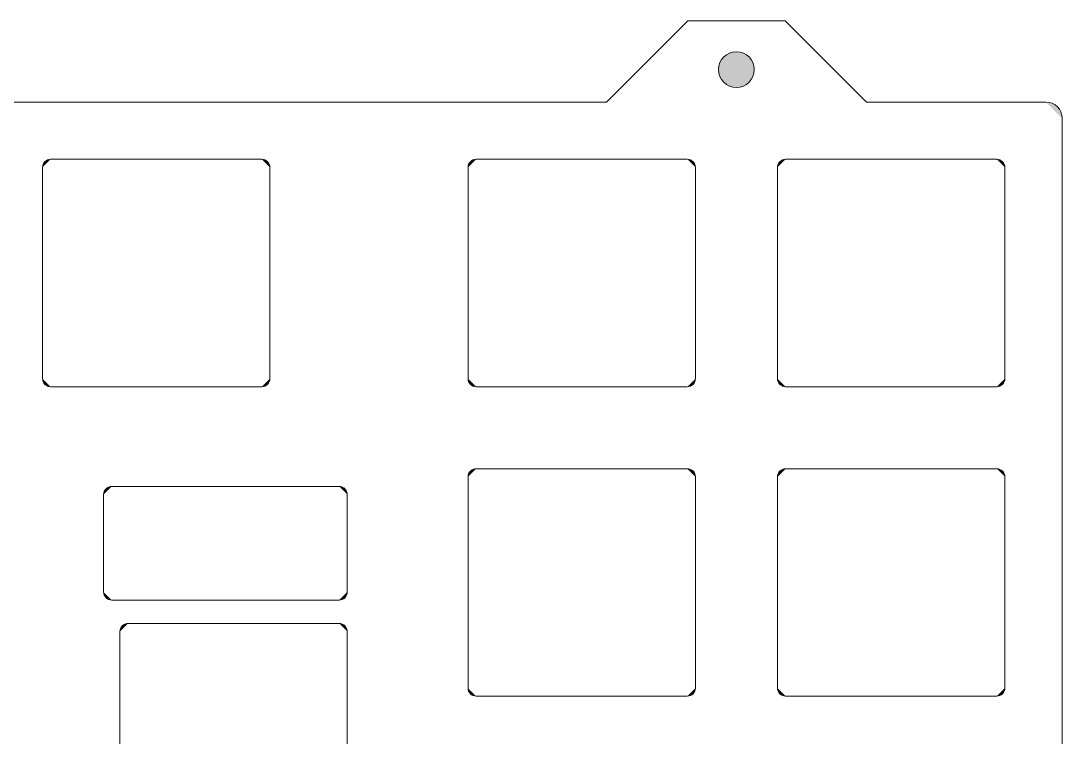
# Model space of a CAD drawing. Header units: millimetres. Extents: x 0 to 245, y 0 to 88.
# Drawn here: x 180.9 to 245, y 44.2 to 88.3 of the extents above; entities that cross this region are included whole.
import ezdxf

# ---------------------------------------------------------------- set-up
doc = ezdxf.new("R2010")
doc.units = ezdxf.units.MM
doc.header["$MEASUREMENT"] = 0
doc.layers.add('Layer 1', color=7, linetype='Continuous', lineweight=0)

# ---------------------------------------------------------------- blocks, each defined once
blk = doc.blocks.new('Block_1')
at = {"layer": 'Layer 1', "true_color": 0x2f2d31, "transparency": 33554687}
h = blk.add_hatch(color=250, dxfattribs=at)
h.dxf.hatch_style = 2
edge = h.paths.add_edge_path()
edge.add_spline(control_points=[(221.937, 88.292), (221.937, 88.292), (216.937, 83.292), (216.937, 83.292)], knot_values=[0, 0, 0, 0, 1, 1, 1, 1], degree=3, periodic=0)
edge.add_line((216.937, 83.292), (221.937, 88.292))
h = blk.add_hatch(color=250, dxfattribs=at)
h.dxf.hatch_style = 2
edge = h.paths.add_edge_path()
edge.add_spline(control_points=[(227.937, 88.292), (227.937, 88.292), (221.937, 88.292), (221.937, 88.292)], knot_values=[0, 0, 0, 0, 1, 1, 1, 1], degree=3, periodic=0)
edge.add_line((221.937, 88.292), (227.937, 88.292))
h = blk.add_hatch(color=250, dxfattribs=at)
h.dxf.hatch_style = 2
edge = h.paths.add_edge_path()
edge.add_spline(control_points=[(232.937, 83.292), (232.937, 83.292), (227.937, 88.292), (227.937, 88.292)], knot_values=[0, 0, 0, 0, 1, 1, 1, 1], degree=3, periodic=0)
edge.add_line((227.937, 88.292), (232.937, 83.292))
h = blk.add_hatch(color=250, dxfattribs=at)
h.dxf.hatch_style = 2
edge = h.paths.add_edge_path()
edge.add_arc((224.937, 85.292), 1.1, 0, 360)
h = blk.add_hatch(color=250, dxfattribs=at)
h.dxf.hatch_style = 2
edge = h.paths.add_edge_path()
edge.add_spline(control_points=[(216.937, 83.292), (216.937, 83.292), (28.15, 83.292), (28.15, 83.292)], knot_values=[0, 0, 0, 0, 1, 1, 1, 1], degree=3, periodic=0)
edge.add_line((28.15, 83.292), (216.937, 83.292))
h = blk.add_hatch(color=250, dxfattribs=at)
h.dxf.hatch_style = 2
edge = h.paths.add_edge_path()
edge.add_spline(control_points=[(243.987, 83.292), (243.987, 83.292), (232.937, 83.292), (232.937, 83.292)], knot_values=[0, 0, 0, 0, 1, 1, 1, 1], degree=3, periodic=0)
edge.add_line((232.937, 83.292), (243.987, 83.292))
h = blk.add_hatch(color=250, dxfattribs=at)
h.dxf.hatch_style = 2
edge = h.paths.add_edge_path()
edge.add_spline(control_points=[(244.987, 82.292), (244.987, 82.844), (244.54, 83.292), (243.987, 83.292)], knot_values=[0, 0, 0, 0, 1, 1, 1, 1], degree=3, periodic=0)
edge.add_line((243.987, 83.292), (244.987, 82.292))
h = blk.add_hatch(color=250, dxfattribs=at)
h.dxf.hatch_style = 2
edge = h.paths.add_edge_path()
edge.add_spline(control_points=[(244.987, 6.092), (244.987, 6.092), (244.987, 82.292), (244.987, 82.292)], knot_values=[0, 0, 0, 0, 1, 1, 1, 1], degree=3, periodic=0)
edge.add_line((244.987, 82.292), (244.987, 6.092))
h = blk.add_hatch(color=250, dxfattribs=at)
h.dxf.hatch_style = 2
edge = h.paths.add_edge_path()
edge.add_spline(control_points=[(182.719, 79.767), (182.443, 79.767), (182.219, 79.543), (182.219, 79.267)], knot_values=[0, 0, 0, 0, 1, 1, 1, 1], degree=3, periodic=0)
edge.add_line((182.219, 79.267), (182.719, 79.767))
h = blk.add_hatch(color=250, dxfattribs=at)
h.dxf.hatch_style = 2
edge = h.paths.add_edge_path()
edge.add_spline(control_points=[(195.719, 79.767), (195.719, 79.767), (182.719, 79.767), (182.719, 79.767)], knot_values=[0, 0, 0, 0, 1, 1, 1, 1], degree=3, periodic=0)
edge.add_line((182.719, 79.767), (195.719, 79.767))
h = blk.add_hatch(color=250, dxfattribs=at)
h.dxf.hatch_style = 2
edge = h.paths.add_edge_path()
edge.add_spline(control_points=[(196.219, 79.267), (196.219, 79.543), (195.995, 79.767), (195.719, 79.767)], knot_values=[0, 0, 0, 0, 1, 1, 1, 1], degree=3, periodic=0)
edge.add_line((195.719, 79.767), (196.219, 79.267))
h = blk.add_hatch(color=250, dxfattribs=at)
h.dxf.hatch_style = 2
edge = h.paths.add_edge_path()
edge.add_spline(control_points=[(208.912, 79.767), (208.636, 79.767), (208.412, 79.543), (208.412, 79.267)], knot_values=[0, 0, 0, 0, 1, 1, 1, 1], degree=3, periodic=0)
edge.add_line((208.412, 79.267), (208.912, 79.767))
h = blk.add_hatch(color=250, dxfattribs=at)
h.dxf.hatch_style = 2
edge = h.paths.add_edge_path()
edge.add_spline(control_points=[(221.912, 79.767), (221.912, 79.767), (208.912, 79.767), (208.912, 79.767)], knot_values=[0, 0, 0, 0, 1, 1, 1, 1], degree=3, periodic=0)
edge.add_line((208.912, 79.767), (221.912, 79.767))
h = blk.add_hatch(color=250, dxfattribs=at)
h.dxf.hatch_style = 2
edge = h.paths.add_edge_path()
edge.add_spline(control_points=[(222.412, 79.267), (222.412, 79.543), (222.189, 79.767), (221.912, 79.767)], knot_values=[0, 0, 0, 0, 1, 1, 1, 1], degree=3, periodic=0)
edge.add_line((221.912, 79.767), (222.412, 79.267))
h = blk.add_hatch(color=250, dxfattribs=at)
h.dxf.hatch_style = 2
edge = h.paths.add_edge_path()
edge.add_spline(control_points=[(227.962, 79.767), (227.686, 79.767), (227.462, 79.543), (227.462, 79.267)], knot_values=[0, 0, 0, 0, 1, 1, 1, 1], degree=3, periodic=0)
edge.add_line((227.462, 79.267), (227.962, 79.767))
h = blk.add_hatch(color=250, dxfattribs=at)
h.dxf.hatch_style = 2
edge = h.paths.add_edge_path()
edge.add_spline(control_points=[(240.962, 79.767), (240.962, 79.767), (227.962, 79.767), (227.962, 79.767)], knot_values=[0, 0, 0, 0, 1, 1, 1, 1], degree=3, periodic=0)
edge.add_line((227.962, 79.767), (240.962, 79.767))
h = blk.add_hatch(color=250, dxfattribs=at)
h.dxf.hatch_style = 2
edge = h.paths.add_edge_path()
edge.add_spline(control_points=[(241.462, 79.267), (241.462, 79.543), (241.239, 79.767), (240.962, 79.767)], knot_values=[0, 0, 0, 0, 1, 1, 1, 1], degree=3, periodic=0)
edge.add_line((240.962, 79.767), (241.462, 79.267))
h = blk.add_hatch(color=250, dxfattribs=at)
h.dxf.hatch_style = 2
edge = h.paths.add_edge_path()
edge.add_spline(control_points=[(182.219, 79.267), (182.219, 79.267), (182.219, 66.267), (182.219, 66.267)], knot_values=[0, 0, 0, 0, 1, 1, 1, 1], degree=3, periodic=0)
edge.add_line((182.219, 66.267), (182.219, 79.267))
h = blk.add_hatch(color=250, dxfattribs=at)
h.dxf.hatch_style = 2
edge = h.paths.add_edge_path()
edge.add_spline(control_points=[(196.219, 66.267), (196.219, 66.267), (196.219, 79.267), (196.219, 79.267)], knot_values=[0, 0, 0, 0, 1, 1, 1, 1], degree=3, periodic=0)
edge.add_line((196.219, 79.267), (196.219, 66.267))
h = blk.add_hatch(color=250, dxfattribs=at)
h.dxf.hatch_style = 2
edge = h.paths.add_edge_path()
edge.add_spline(control_points=[(208.412, 79.267), (208.412, 79.267), (208.412, 66.267), (208.412, 66.267)], knot_values=[0, 0, 0, 0, 1, 1, 1, 1], degree=3, periodic=0)
edge.add_line((208.412, 66.267), (208.412, 79.267))
h = blk.add_hatch(color=250, dxfattribs=at)
h.dxf.hatch_style = 2
edge = h.paths.add_edge_path()
edge.add_spline(control_points=[(222.412, 66.267), (222.412, 66.267), (222.412, 79.267), (222.412, 79.267)], knot_values=[0, 0, 0, 0, 1, 1, 1, 1], degree=3, periodic=0)
edge.add_line((222.412, 79.267), (222.412, 66.267))
h = blk.add_hatch(color=250, dxfattribs=at)
h.dxf.hatch_style = 2
edge = h.paths.add_edge_path()
edge.add_spline(control_points=[(227.462, 79.267), (227.462, 79.267), (227.462, 66.267), (227.462, 66.267)], knot_values=[0, 0, 0, 0, 1, 1, 1, 1], degree=3, periodic=0)
edge.add_line((227.462, 66.267), (227.462, 79.267))
h = blk.add_hatch(color=250, dxfattribs=at)
h.dxf.hatch_style = 2
edge = h.paths.add_edge_path()
edge.add_spline(control_points=[(241.462, 66.267), (241.462, 66.267), (241.462, 79.267), (241.462, 79.267)], knot_values=[0, 0, 0, 0, 1, 1, 1, 1], degree=3, periodic=0)
edge.add_line((241.462, 79.267), (241.462, 66.267))
h = blk.add_hatch(color=250, dxfattribs=at)
h.dxf.hatch_style = 2
edge = h.paths.add_edge_path()
edge.add_spline(control_points=[(182.219, 66.267), (182.219, 65.991), (182.443, 65.767), (182.719, 65.767)], knot_values=[0, 0, 0, 0, 1, 1, 1, 1], degree=3, periodic=0)
edge.add_line((182.719, 65.767), (182.219, 66.267))
h = blk.add_hatch(color=250, dxfattribs=at)
h.dxf.hatch_style = 2
edge = h.paths.add_edge_path()
edge.add_spline(control_points=[(195.719, 65.767), (195.995, 65.767), (196.219, 65.991), (196.219, 66.267)], knot_values=[0, 0, 0, 0, 1, 1, 1, 1], degree=3, periodic=0)
edge.add_line((196.219, 66.267), (195.719, 65.767))
h = blk.add_hatch(color=250, dxfattribs=at)
h.dxf.hatch_style = 2
edge = h.paths.add_edge_path()
edge.add_spline(control_points=[(208.412, 66.267), (208.412, 65.991), (208.636, 65.767), (208.912, 65.767)], knot_values=[0, 0, 0, 0, 1, 1, 1, 1], degree=3, periodic=0)
edge.add_line((208.912, 65.767), (208.412, 66.267))
h = blk.add_hatch(color=250, dxfattribs=at)
h.dxf.hatch_style = 2
edge = h.paths.add_edge_path()
edge.add_spline(control_points=[(221.912, 65.767), (222.189, 65.767), (222.412, 65.991), (222.412, 66.267)], knot_values=[0, 0, 0, 0, 1, 1, 1, 1], degree=3, periodic=0)
edge.add_line((222.412, 66.267), (221.912, 65.767))
h = blk.add_hatch(color=250, dxfattribs=at)
h.dxf.hatch_style = 2
edge = h.paths.add_edge_path()
edge.add_spline(control_points=[(227.462, 66.267), (227.462, 65.991), (227.686, 65.767), (227.962, 65.767)], knot_values=[0, 0, 0, 0, 1, 1, 1, 1], degree=3, periodic=0)
edge.add_line((227.962, 65.767), (227.462, 66.267))
h = blk.add_hatch(color=250, dxfattribs=at)
h.dxf.hatch_style = 2
edge = h.paths.add_edge_path()
edge.add_spline(control_points=[(240.962, 65.767), (241.239, 65.767), (241.462, 65.991), (241.462, 66.267)], knot_values=[0, 0, 0, 0, 1, 1, 1, 1], degree=3, periodic=0)
edge.add_line((241.462, 66.267), (240.962, 65.767))
h = blk.add_hatch(color=250, dxfattribs=at)
h.dxf.hatch_style = 2
edge = h.paths.add_edge_path()
edge.add_spline(control_points=[(182.719, 65.767), (182.719, 65.767), (195.719, 65.767), (195.719, 65.767)], knot_values=[0, 0, 0, 0, 1, 1, 1, 1], degree=3, periodic=0)
edge.add_line((195.719, 65.767), (182.719, 65.767))
h = blk.add_hatch(color=250, dxfattribs=at)
h.dxf.hatch_style = 2
edge = h.paths.add_edge_path()
edge.add_spline(control_points=[(208.912, 65.767), (208.912, 65.767), (221.912, 65.767), (221.912, 65.767)], knot_values=[0, 0, 0, 0, 1, 1, 1, 1], degree=3, periodic=0)
edge.add_line((221.912, 65.767), (208.912, 65.767))
h = blk.add_hatch(color=250, dxfattribs=at)
h.dxf.hatch_style = 2
edge = h.paths.add_edge_path()
edge.add_spline(control_points=[(227.962, 65.767), (227.962, 65.767), (240.962, 65.767), (240.962, 65.767)], knot_values=[0, 0, 0, 0, 1, 1, 1, 1], degree=3, periodic=0)
edge.add_line((240.962, 65.767), (227.962, 65.767))
h = blk.add_hatch(color=250, dxfattribs=at)
h.dxf.hatch_style = 2
edge = h.paths.add_edge_path()
edge.add_spline(control_points=[(208.912, 60.717), (208.636, 60.717), (208.412, 60.493), (208.412, 60.217)], knot_values=[0, 0, 0, 0, 1, 1, 1, 1], degree=3, periodic=0)
edge.add_line((208.412, 60.217), (208.912, 60.717))
h = blk.add_hatch(color=250, dxfattribs=at)
h.dxf.hatch_style = 2
edge = h.paths.add_edge_path()
edge.add_spline(control_points=[(221.912, 60.717), (221.912, 60.717), (208.912, 60.717), (208.912, 60.717)], knot_values=[0, 0, 0, 0, 1, 1, 1, 1], degree=3, periodic=0)
edge.add_line((208.912, 60.717), (221.912, 60.717))
h = blk.add_hatch(color=250, dxfattribs=at)
h.dxf.hatch_style = 2
edge = h.paths.add_edge_path()
edge.add_spline(control_points=[(222.412, 60.217), (222.412, 60.493), (222.189, 60.717), (221.912, 60.717)], knot_values=[0, 0, 0, 0, 1, 1, 1, 1], degree=3, periodic=0)
edge.add_line((221.912, 60.717), (222.412, 60.217))
h = blk.add_hatch(color=250, dxfattribs=at)
h.dxf.hatch_style = 2
edge = h.paths.add_edge_path()
edge.add_spline(control_points=[(227.962, 60.717), (227.686, 60.717), (227.462, 60.493), (227.462, 60.217)], knot_values=[0, 0, 0, 0, 1, 1, 1, 1], degree=3, periodic=0)
edge.add_line((227.462, 60.217), (227.962, 60.717))
h = blk.add_hatch(color=250, dxfattribs=at)
h.dxf.hatch_style = 2
edge = h.paths.add_edge_path()
edge.add_spline(control_points=[(240.962, 60.717), (240.962, 60.717), (227.962, 60.717), (227.962, 60.717)], knot_values=[0, 0, 0, 0, 1, 1, 1, 1], degree=3, periodic=0)
edge.add_line((227.962, 60.717), (240.962, 60.717))
h = blk.add_hatch(color=250, dxfattribs=at)
h.dxf.hatch_style = 2
edge = h.paths.add_edge_path()
edge.add_spline(control_points=[(241.462, 60.217), (241.462, 60.493), (241.239, 60.717), (240.962, 60.717)], knot_values=[0, 0, 0, 0, 1, 1, 1, 1], degree=3, periodic=0)
edge.add_line((240.962, 60.717), (241.462, 60.217))
h = blk.add_hatch(color=250, dxfattribs=at)
h.dxf.hatch_style = 2
edge = h.paths.add_edge_path()
edge.add_spline(control_points=[(186.481, 59.63), (186.205, 59.63), (185.981, 59.406), (185.981, 59.13)], knot_values=[0, 0, 0, 0, 1, 1, 1, 1], degree=3, periodic=0)
edge.add_line((185.981, 59.13), (186.481, 59.63))
h = blk.add_hatch(color=250, dxfattribs=at)
h.dxf.hatch_style = 2
edge = h.paths.add_edge_path()
edge.add_spline(control_points=[(200.481, 59.63), (200.481, 59.63), (186.481, 59.63), (186.481, 59.63)], knot_values=[0, 0, 0, 0, 1, 1, 1, 1], degree=3, periodic=0)
edge.add_line((186.481, 59.63), (200.481, 59.63))
h = blk.add_hatch(color=250, dxfattribs=at)
h.dxf.hatch_style = 2
edge = h.paths.add_edge_path()
edge.add_spline(control_points=[(200.981, 59.13), (200.981, 59.406), (200.757, 59.63), (200.481, 59.63)], knot_values=[0, 0, 0, 0, 1, 1, 1, 1], degree=3, periodic=0)
edge.add_line((200.481, 59.63), (200.981, 59.13))
h = blk.add_hatch(color=250, dxfattribs=at)
h.dxf.hatch_style = 2
edge = h.paths.add_edge_path()
edge.add_spline(control_points=[(208.412, 60.217), (208.412, 60.217), (208.412, 47.217), (208.412, 47.217)], knot_values=[0, 0, 0, 0, 1, 1, 1, 1], degree=3, periodic=0)
edge.add_line((208.412, 47.217), (208.412, 60.217))
h = blk.add_hatch(color=250, dxfattribs=at)
h.dxf.hatch_style = 2
edge = h.paths.add_edge_path()
edge.add_spline(control_points=[(222.412, 47.217), (222.412, 47.217), (222.412, 60.217), (222.412, 60.217)], knot_values=[0, 0, 0, 0, 1, 1, 1, 1], degree=3, periodic=0)
edge.add_line((222.412, 60.217), (222.412, 47.217))
h = blk.add_hatch(color=250, dxfattribs=at)
h.dxf.hatch_style = 2
edge = h.paths.add_edge_path()
edge.add_spline(control_points=[(227.462, 60.217), (227.462, 60.217), (227.462, 47.217), (227.462, 47.217)], knot_values=[0, 0, 0, 0, 1, 1, 1, 1], degree=3, periodic=0)
edge.add_line((227.462, 47.217), (227.462, 60.217))
h = blk.add_hatch(color=250, dxfattribs=at)
h.dxf.hatch_style = 2
edge = h.paths.add_edge_path()
edge.add_spline(control_points=[(241.462, 47.217), (241.462, 47.217), (241.462, 60.217), (241.462, 60.217)], knot_values=[0, 0, 0, 0, 1, 1, 1, 1], degree=3, periodic=0)
edge.add_line((241.462, 60.217), (241.462, 47.217))
h = blk.add_hatch(color=250, dxfattribs=at)
h.dxf.hatch_style = 2
edge = h.paths.add_edge_path()
edge.add_spline(control_points=[(185.981, 59.13), (185.981, 59.13), (185.981, 53.13), (185.981, 53.13)], knot_values=[0, 0, 0, 0, 1, 1, 1, 1], degree=3, periodic=0)
edge.add_line((185.981, 53.13), (185.981, 59.13))
h = blk.add_hatch(color=250, dxfattribs=at)
h.dxf.hatch_style = 2
edge = h.paths.add_edge_path()
edge.add_spline(control_points=[(200.981, 53.13), (200.981, 53.13), (200.981, 59.13), (200.981, 59.13)], knot_values=[0, 0, 0, 0, 1, 1, 1, 1], degree=3, periodic=0)
edge.add_line((200.981, 59.13), (200.981, 53.13))
h = blk.add_hatch(color=250, dxfattribs=at)
h.dxf.hatch_style = 2
edge = h.paths.add_edge_path()
edge.add_spline(control_points=[(185.981, 53.13), (185.981, 52.854), (186.205, 52.63), (186.481, 52.63)], knot_values=[0, 0, 0, 0, 1, 1, 1, 1], degree=3, periodic=0)
edge.add_line((186.481, 52.63), (185.981, 53.13))
h = blk.add_hatch(color=250, dxfattribs=at)
h.dxf.hatch_style = 2
edge = h.paths.add_edge_path()
edge.add_spline(control_points=[(186.481, 52.63), (186.481, 52.63), (200.481, 52.63), (200.481, 52.63)], knot_values=[0, 0, 0, 0, 1, 1, 1, 1], degree=3, periodic=0)
edge.add_line((200.481, 52.63), (186.481, 52.63))
h = blk.add_hatch(color=250, dxfattribs=at)
h.dxf.hatch_style = 2
edge = h.paths.add_edge_path()
edge.add_spline(control_points=[(200.481, 52.63), (200.757, 52.63), (200.981, 52.854), (200.981, 53.13)], knot_values=[0, 0, 0, 0, 1, 1, 1, 1], degree=3, periodic=0)
edge.add_line((200.981, 53.13), (200.481, 52.63))
h = blk.add_hatch(color=250, dxfattribs=at)
h.dxf.hatch_style = 2
edge = h.paths.add_edge_path()
edge.add_spline(control_points=[(187.481, 51.192), (187.205, 51.192), (186.981, 50.968), (186.981, 50.692)], knot_values=[0, 0, 0, 0, 1, 1, 1, 1], degree=3, periodic=0)
edge.add_line((186.981, 50.692), (187.481, 51.192))
h = blk.add_hatch(color=250, dxfattribs=at)
h.dxf.hatch_style = 2
edge = h.paths.add_edge_path()
edge.add_spline(control_points=[(186.981, 50.692), (186.981, 50.692), (186.981, 37.692), (186.981, 37.692)], knot_values=[0, 0, 0, 0, 1, 1, 1, 1], degree=3, periodic=0)
edge.add_line((186.981, 37.692), (186.981, 50.692))
h = blk.add_hatch(color=250, dxfattribs=at)
h.dxf.hatch_style = 2
edge = h.paths.add_edge_path()
edge.add_spline(control_points=[(200.481, 51.192), (200.481, 51.192), (187.481, 51.192), (187.481, 51.192)], knot_values=[0, 0, 0, 0, 1, 1, 1, 1], degree=3, periodic=0)
edge.add_line((187.481, 51.192), (200.481, 51.192))
h = blk.add_hatch(color=250, dxfattribs=at)
h.dxf.hatch_style = 2
edge = h.paths.add_edge_path()
edge.add_spline(control_points=[(200.981, 50.692), (200.981, 50.968), (200.757, 51.192), (200.481, 51.192)], knot_values=[0, 0, 0, 0, 1, 1, 1, 1], degree=3, periodic=0)
edge.add_line((200.481, 51.192), (200.981, 50.692))
h = blk.add_hatch(color=250, dxfattribs=at)
h.dxf.hatch_style = 2
edge = h.paths.add_edge_path()
edge.add_spline(control_points=[(200.981, 37.692), (200.981, 37.692), (200.981, 50.692), (200.981, 50.692)], knot_values=[0, 0, 0, 0, 1, 1, 1, 1], degree=3, periodic=0)
edge.add_line((200.981, 50.692), (200.981, 37.692))
h = blk.add_hatch(color=250, dxfattribs=at)
h.dxf.hatch_style = 2
edge = h.paths.add_edge_path()
edge.add_spline(control_points=[(208.412, 47.217), (208.412, 46.941), (208.636, 46.717), (208.912, 46.717)], knot_values=[0, 0, 0, 0, 1, 1, 1, 1], degree=3, periodic=0)
edge.add_line((208.912, 46.717), (208.412, 47.217))
h = blk.add_hatch(color=250, dxfattribs=at)
h.dxf.hatch_style = 2
edge = h.paths.add_edge_path()
edge.add_spline(control_points=[(221.912, 46.717), (222.189, 46.717), (222.412, 46.941), (222.412, 47.217)], knot_values=[0, 0, 0, 0, 1, 1, 1, 1], degree=3, periodic=0)
edge.add_line((222.412, 47.217), (221.912, 46.717))
h = blk.add_hatch(color=250, dxfattribs=at)
h.dxf.hatch_style = 2
edge = h.paths.add_edge_path()
edge.add_spline(control_points=[(227.462, 47.217), (227.462, 46.941), (227.686, 46.717), (227.962, 46.717)], knot_values=[0, 0, 0, 0, 1, 1, 1, 1], degree=3, periodic=0)
edge.add_line((227.962, 46.717), (227.462, 47.217))
h = blk.add_hatch(color=250, dxfattribs=at)
h.dxf.hatch_style = 2
edge = h.paths.add_edge_path()
edge.add_spline(control_points=[(240.962, 46.717), (241.239, 46.717), (241.462, 46.941), (241.462, 47.217)], knot_values=[0, 0, 0, 0, 1, 1, 1, 1], degree=3, periodic=0)
edge.add_line((241.462, 47.217), (240.962, 46.717))
h = blk.add_hatch(color=250, dxfattribs=at)
h.dxf.hatch_style = 2
edge = h.paths.add_edge_path()
edge.add_spline(control_points=[(208.912, 46.717), (208.912, 46.717), (221.912, 46.717), (221.912, 46.717)], knot_values=[0, 0, 0, 0, 1, 1, 1, 1], degree=3, periodic=0)
edge.add_line((221.912, 46.717), (208.912, 46.717))
h = blk.add_hatch(color=250, dxfattribs=at)
h.dxf.hatch_style = 2
edge = h.paths.add_edge_path()
edge.add_spline(control_points=[(227.962, 46.717), (227.962, 46.717), (240.962, 46.717), (240.962, 46.717)], knot_values=[0, 0, 0, 0, 1, 1, 1, 1], degree=3, periodic=0)
edge.add_line((240.962, 46.717), (227.962, 46.717))
at = {"layer": 'Layer 1', "color": 250, "lineweight": 20, "true_color": 0x2f2d31}
blk.add_circle((224.937, 85.292), 1.1, dxfattribs=at)
for points in [[(221.937, 88.292), (221.937, 88.292), (216.937, 83.292), (216.937, 83.292)], [(227.937, 88.292), (227.937, 88.292), (221.937, 88.292), (221.937, 88.292)], [(232.937, 83.292), (232.937, 83.292), (227.937, 88.292), (227.937, 88.292)], [(216.937, 83.292), (216.937, 83.292), (28.15, 83.292), (28.15, 83.292)], [(243.987, 83.292), (243.987, 83.292), (232.937, 83.292), (232.937, 83.292)], [(244.987, 82.292), (244.987, 82.844), (244.54, 83.292), (243.987, 83.292)], [(244.987, 6.092), (244.987, 6.092), (244.987, 82.292), (244.987, 82.292)], [(182.719, 79.767), (182.443, 79.767), (182.219, 79.543), (182.219, 79.267)], [(195.719, 79.767), (195.719, 79.767), (182.719, 79.767), (182.719, 79.767)], [(196.219, 79.267), (196.219, 79.543), (195.995, 79.767), (195.719, 79.767)], [(208.912, 79.767), (208.636, 79.767), (208.412, 79.543), (208.412, 79.267)], [(221.912, 79.767), (221.912, 79.767), (208.912, 79.767), (208.912, 79.767)], [(222.412, 79.267), (222.412, 79.543), (222.189, 79.767), (221.912, 79.767)], [(227.962, 79.767), (227.686, 79.767), (227.462, 79.543), (227.462, 79.267)], [(240.962, 79.767), (240.962, 79.767), (227.962, 79.767), (227.962, 79.767)], [(241.462, 79.267), (241.462, 79.543), (241.239, 79.767), (240.962, 79.767)], [(182.219, 79.267), (182.219, 79.267), (182.219, 66.267), (182.219, 66.267)], [(196.219, 66.267), (196.219, 66.267), (196.219, 79.267), (196.219, 79.267)], [(208.412, 79.267), (208.412, 79.267), (208.412, 66.267), (208.412, 66.267)], [(222.412, 66.267), (222.412, 66.267), (222.412, 79.267), (222.412, 79.267)], [(227.462, 79.267), (227.462, 79.267), (227.462, 66.267), (227.462, 66.267)], [(241.462, 66.267), (241.462, 66.267), (241.462, 79.267), (241.462, 79.267)], [(182.219, 66.267), (182.219, 65.991), (182.443, 65.767), (182.719, 65.767)], [(195.719, 65.767), (195.995, 65.767), (196.219, 65.991), (196.219, 66.267)], [(208.412, 66.267), (208.412, 65.991), (208.636, 65.767), (208.912, 65.767)], [(221.912, 65.767), (222.189, 65.767), (222.412, 65.991), (222.412, 66.267)], [(227.462, 66.267), (227.462, 65.991), (227.686, 65.767), (227.962, 65.767)], [(240.962, 65.767), (241.239, 65.767), (241.462, 65.991), (241.462, 66.267)], [(182.719, 65.767), (182.719, 65.767), (195.719, 65.767), (195.719, 65.767)], [(208.912, 65.767), (208.912, 65.767), (221.912, 65.767), (221.912, 65.767)], [(227.962, 65.767), (227.962, 65.767), (240.962, 65.767), (240.962, 65.767)], [(208.912, 60.717), (208.636, 60.717), (208.412, 60.493), (208.412, 60.217)], [(221.912, 60.717), (221.912, 60.717), (208.912, 60.717), (208.912, 60.717)], [(222.412, 60.217), (222.412, 60.493), (222.189, 60.717), (221.912, 60.717)], [(227.962, 60.717), (227.686, 60.717), (227.462, 60.493), (227.462, 60.217)], [(240.962, 60.717), (240.962, 60.717), (227.962, 60.717), (227.962, 60.717)], [(241.462, 60.217), (241.462, 60.493), (241.239, 60.717), (240.962, 60.717)], [(186.481, 59.63), (186.205, 59.63), (185.981, 59.406), (185.981, 59.13)], [(200.481, 59.63), (200.481, 59.63), (186.481, 59.63), (186.481, 59.63)], [(200.981, 59.13), (200.981, 59.406), (200.757, 59.63), (200.481, 59.63)], [(208.412, 60.217), (208.412, 60.217), (208.412, 47.217), (208.412, 47.217)], [(222.412, 47.217), (222.412, 47.217), (222.412, 60.217), (222.412, 60.217)], [(227.462, 60.217), (227.462, 60.217), (227.462, 47.217), (227.462, 47.217)], [(241.462, 47.217), (241.462, 47.217), (241.462, 60.217), (241.462, 60.217)], [(185.981, 59.13), (185.981, 59.13), (185.981, 53.13), (185.981, 53.13)], [(200.981, 53.13), (200.981, 53.13), (200.981, 59.13), (200.981, 59.13)], [(185.981, 53.13), (185.981, 52.854), (186.205, 52.63), (186.481, 52.63)], [(186.481, 52.63), (186.481, 52.63), (200.481, 52.63), (200.481, 52.63)], [(200.481, 52.63), (200.757, 52.63), (200.981, 52.854), (200.981, 53.13)], [(187.481, 51.192), (187.205, 51.192), (186.981, 50.968), (186.981, 50.692)], [(186.981, 50.692), (186.981, 50.692), (186.981, 37.692), (186.981, 37.692)], [(200.481, 51.192), (200.481, 51.192), (187.481, 51.192), (187.481, 51.192)], [(200.981, 50.692), (200.981, 50.968), (200.757, 51.192), (200.481, 51.192)], [(200.981, 37.692), (200.981, 37.692), (200.981, 50.692), (200.981, 50.692)], [(208.412, 47.217), (208.412, 46.941), (208.636, 46.717), (208.912, 46.717)], [(221.912, 46.717), (222.189, 46.717), (222.412, 46.941), (222.412, 47.217)], [(227.462, 47.217), (227.462, 46.941), (227.686, 46.717), (227.962, 46.717)], [(240.962, 46.717), (241.239, 46.717), (241.462, 46.941), (241.462, 47.217)], [(208.912, 46.717), (208.912, 46.717), (221.912, 46.717), (221.912, 46.717)], [(227.962, 46.717), (227.962, 46.717), (240.962, 46.717), (240.962, 46.717)]]:
    blk.add_open_spline(points, degree=3, dxfattribs=at)

msp = doc.modelspace()

# ---------------------------------------------------------------- block references
at = {"layer": 'Layer 1'}
msp.add_blockref('Block_1', (0, 0), dxfattribs=at)

doc.saveas('drawing.dxf')
